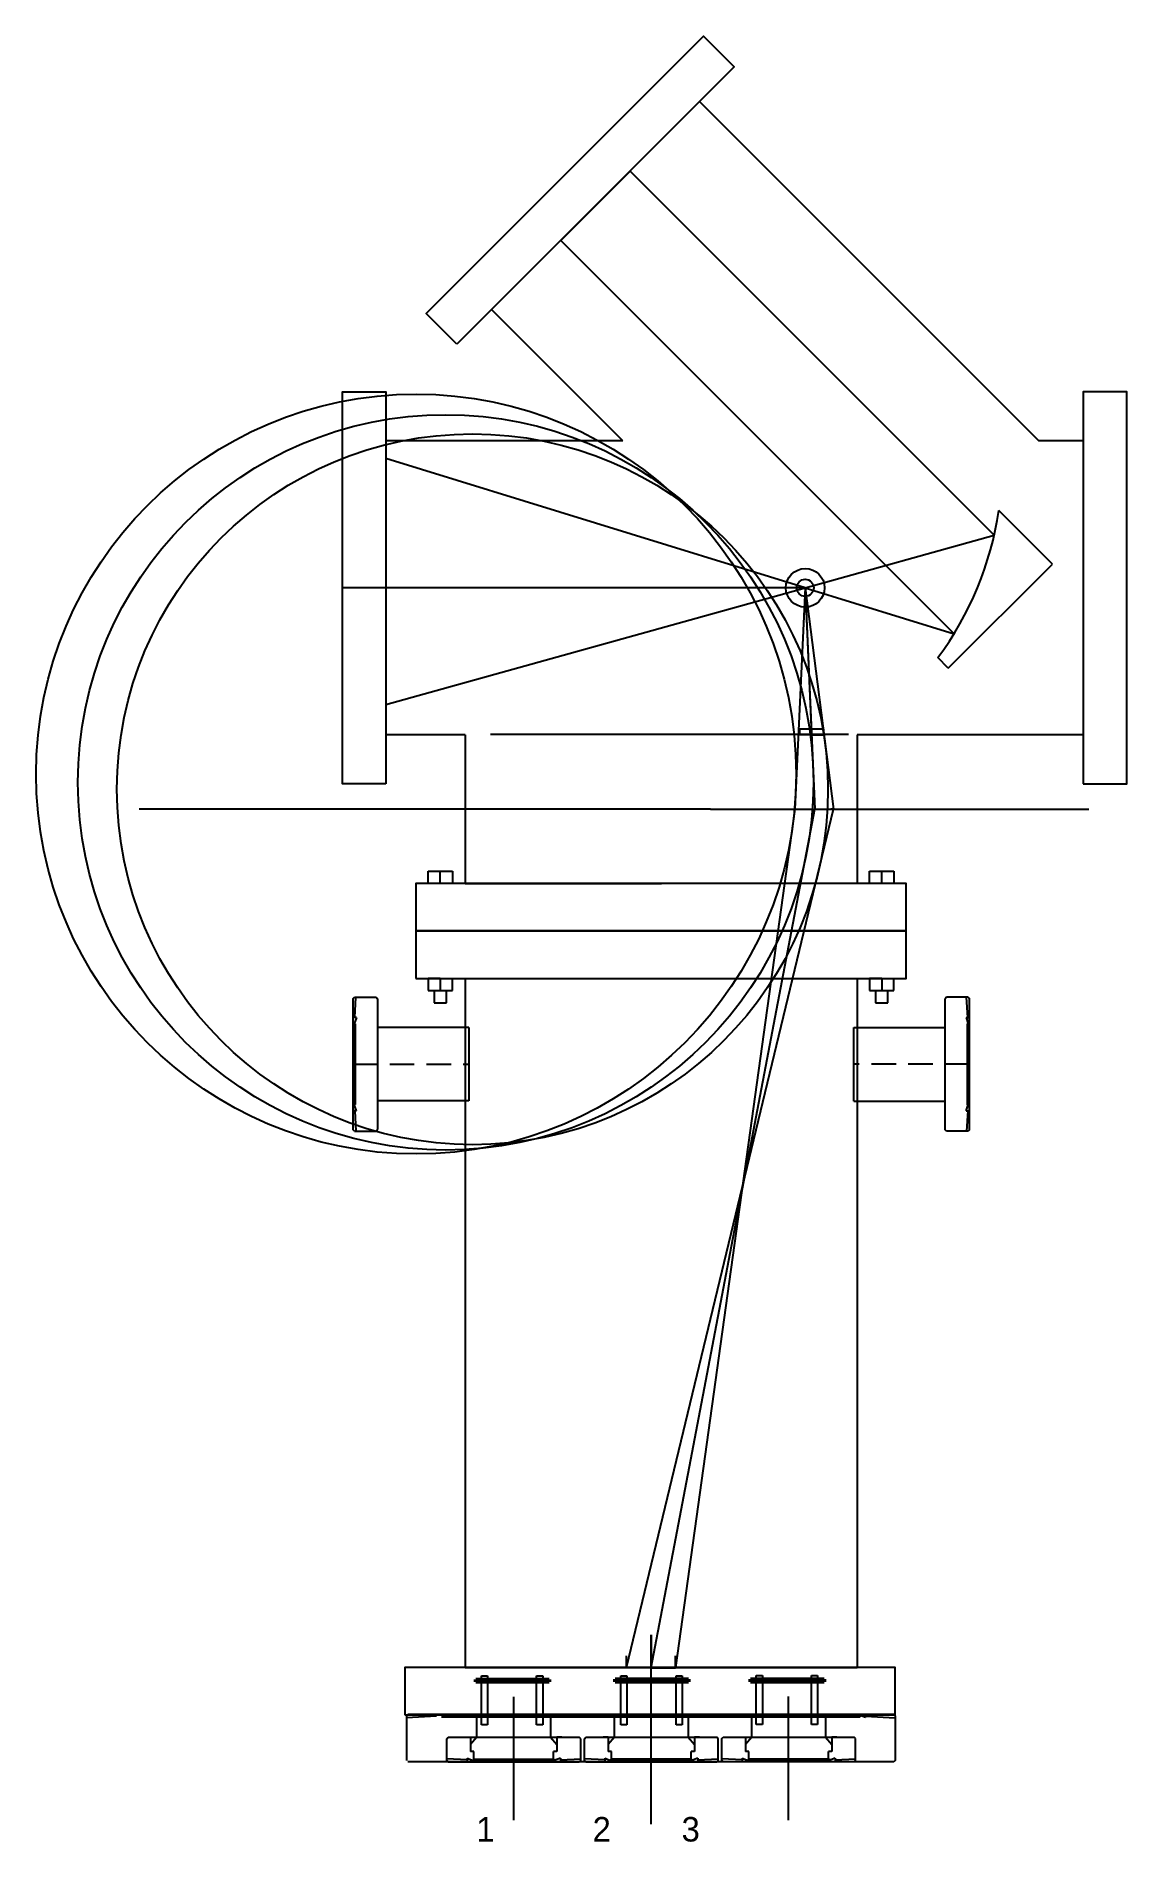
# Model space of a CAD drawing. Header units: inches. Extents: x 54.1 to 76.4, y 7.6 to 44.5.
import ezdxf

# ---------------------------------------------------------------- set-up
doc = ezdxf.new("R2010")
doc.units = ezdxf.units.IN
doc.header["$MEASUREMENT"] = 0
doc.linetypes.add('DASHED', pattern=[0.75, 0.5, -0.25])
doc.linetypes.add('DOT', pattern=[0.25, 0, -0.25])
doc.layers.add('3INCH', color=92, linetype='Continuous')

# ---------------------------------------------------------------- blocks, each defined once
blk = doc.blocks.new('0001')
at = {"color": 7, "linetype": 'Continuous'}
for p, q in [((29.169, 16.877), (29.199, 16.907)), ((29.169, 16.007), (29.169, 16.877)), ((29.199, 16.907), (39.109, 16.907)), ((39.139, 16.007), (39.139, 16.877)), ((29.779, 15.975), (29.169, 16.007)), ((29.169, 15.967), (29.169, 16.007)), ((29.199, 15.937), (29.169, 15.967)), ((29.199, 15.937), (39.109, 15.937)), ((29.779, 16.001), (29.884, 15.963)), ((29.779, 16.001), (29.779, 15.975)), ((29.779, 15.975), (29.779, 15.937)), ((38.424, 15.987), (29.884, 15.987)), ((29.884, 15.987), (29.884, 15.963)), ((38.424, 15.963), (29.884, 15.963)), ((38.529, 15.975), (39.139, 16.007)), ((39.139, 15.967), (39.109, 15.937)), ((39.139, 15.967), (39.139, 16.007))]:
    blk.add_line(p, q, dxfattribs=at)
blk = doc.blocks.new('A$C5B9C110C')
at = {"color": 7, "linetype": 'Continuous'}
for p, q in [((0, 2.7), (0, 0.03)), ((0.03, 2.73), (0.06, 2.73)), ((0.038, 2.316), (0.06, 2.73)), ((0.06, 2.73), (0.47, 2.73)), ((0.47, 2.73), (0.5, 2.7)), ((0.5, 2.7), (0.5, 0.03)), ((0.038, 2.315), (0, 2.315)), ((0.072, 2.316), (0.026, 2.19)), ((0.072, 2.316), (0.038, 2.316)), ((0.026, 0.54), (0.026, 2.19)), ((0.05, 2.19), (0.026, 2.19)), ((0.05, 0.54), (0.05, 2.19)), ((0.05, 2.177), (0.209, 2.177)), ((0.038, 0.415), (0, 0.415)), ((0.05, 0.54), (0.026, 0.54)), ((0.072, 0.414), (0.026, 0.54)), ((0.072, 0.414), (0.038, 0.414)), ((0.038, 0.414), (0.06, 0)), ((0.05, 0.552), (0.209, 0.552)), ((0.47, 0.485), (0.209, 0.485)), ((0.03, 0), (0.06, 0)), ((0.47, 0), (0.5, 0.03)), ((0.06, 0), (0.47, 0))]:
    blk.add_line(p, q, dxfattribs=at)
at = {"color": 2, "linetype": 'Continuous'}
for p, q in [((0.06, 2.727), (0.063, 2.73)), ((0.032, 0.525), (0.047, 0.54)), ((0.05, 0.543), (0.059, 0.552))]:
    blk.add_line(p, q, dxfattribs=at)
at = {"color": 0}
for p, q in [((0.5, 2.245), (0.209, 2.245)), ((0.209, 2.177), (0.209, 2.245)), ((0.209, 0.485), (0.209, 0.552)), ((0.5, 0.485), (0.209, 0.485))]:
    blk.add_line(p, q, dxfattribs=at)
at = {"color": 7, "linetype": 'Continuous'}
for points in [[(0, 2.7), (0.01, 2.71), (0.02, 2.72), (0.03, 2.73)], [(0.03, 0), (0.02, 0.01), (0.01, 0.02), (0, 0.03)]]:
    blk.add_spline(points, degree=3, dxfattribs=at)
blk = doc.blocks.new('002')
at = {"color": 0}
blk.add_line((10.795, 7.264), (10.795, 4.745), dxfattribs=at)
at = {"color": 0, "rotation": 270}
blk.add_blockref('A$C5B9C110C', (9.43, 6.071), dxfattribs=at)
blk = doc.blocks.new('275')
at = {"color": 0}
for p, q in [((18.48, 6.235), (18.48, 6.385)), ((18.61, 6.235), (18.48, 6.385)), ((20.11, 6.235), (20.24, 6.385)), ((18.61, 5.767), (18.61, 6.235)), ((20.11, 6.235), (20.11, 5.767))]:
    blk.add_line(p, q, dxfattribs=at)
at = {"color": 0, "linetype": 'DOT'}
blk.add_line((18.38, 6.235), (18.48, 6.235), dxfattribs=at)
at = {"color": 0}
blk.add_blockref('002', (8.565, 0.664), dxfattribs=at)
blk = doc.blocks.new('rod')
at = {"color": 0, "linetype": 'ByBlock'}
for p, q in [((15.52, 5.476), (15.644, 5.476)), ((15.52, 4.476), (15.52, 5.476)), ((15.644, 5.476), (15.644, 4.476)), ((15.644, 4.476), (15.52, 4.476))]:
    blk.add_line(p, q, dxfattribs=at)
blk = doc.blocks.new('Grid')
at = {"color": 0, "linetype": 'ByBlock', "lineweight": 53}
for p, q in [((21.53, 5.11), (23.03, 5.11)), ((21.53, 5.06), (21.53, 5.11)), ((23.03, 5.06), (21.53, 5.06)), ((23.03, 5.11), (23.03, 5.06))]:
    blk.add_line(p, q, dxfattribs=at)
at = {"color": 0, "linetype": 'ByBlock'}
for name, p in [('275', (2.895, 0.004)), ('rod', (6.144, 0.509)), ('rod', (7.271, 0.509))]:
    blk.add_blockref(name, p, dxfattribs=at)
blk = doc.blocks.new('01')
at = {"color": 0, "linetype": 'ByBlock'}
for p, q in [((-34.268, -17.596), (-34.268, -20.282)), ((-35.152, -19.368), (-35.252, -19.368)), ((-33.392, -19.368), (-33.292, -19.368)), ((-33.292, -19.368), (-33.392, -19.368))]:
    blk.add_line(p, q, dxfattribs=at)
at = {"color": 0, "linetype": 'DASHED'}
blk.add_line((-35.152, -19.368), (-35.252, -19.368), dxfattribs=at)
blk.add_line((-35.152, -19.368), (-35.252, -19.368), dxfattribs=at)
at = {"color": 0, "linetype": 'DOT'}
for p, q in [((-35.152, -19.368), (-35.252, -19.368)), ((-33.392, -19.368), (-33.292, -19.368))]:
    blk.add_line(p, q, dxfattribs=at)
at = {"color": 0}
blk.add_line((-33.392, -19.368), (-33.292, -19.368), dxfattribs=at)
at = {"color": 0, "linetype": 'ByBlock', "lineweight": 53}
for p, q in [((-35.034, -20.499), (-33.534, -20.499)), ((-35.034, -20.549), (-35.034, -20.499)), ((-33.534, -20.549), (-35.034, -20.549)), ((-33.534, -20.499), (-33.534, -20.549))]:
    blk.add_line(p, q, dxfattribs=at)
at = {"color": 0, "linetype": 'DOT', "flags": 128}
blk.add_lwpolyline([(-35.252, -19.368), (-35.152, -19.368)], dxfattribs=at)
for p in [(-59.328, -25.609), (-53.722, -25.605)]:
    blk.add_blockref('Grid', p)
at = {"color": 0, "linetype": 'ByBlock'}
for name, p in [('275', (-53.632, -25.602)), ('rod', (-50.423, -25.093)), ('rod', (-49.296, -25.093))]:
    blk.add_blockref(name, p, dxfattribs=at)
at = {"color": 5}
blk.add_blockref('0001', (-68.417, -35.771), dxfattribs=at)
blk = doc.blocks.new('2.75_side')
at = {"color": 7, "linetype": 'Continuous'}
for p, q in [((73.85, 25.988), (73.85, 23.319)), ((73.88, 26.019), (73.909, 26.019)), ((73.888, 25.605), (73.91, 26.019)), ((73.91, 26.019), (74.32, 26.019)), ((74.32, 26.019), (74.35, 25.989)), ((74.35, 25.989), (74.35, 23.319)), ((73.888, 25.604), (73.85, 25.604)), ((73.922, 25.605), (73.876, 25.479)), ((73.876, 23.829), (73.876, 25.479)), ((73.9, 25.479), (73.876, 25.479)), ((73.922, 25.605), (73.888, 25.605)), ((73.9, 23.829), (73.9, 25.479)), ((73.888, 23.703), (73.85, 23.703)), ((73.9, 23.829), (73.876, 23.829)), ((73.922, 23.703), (73.876, 23.829)), ((73.922, 23.703), (73.888, 23.703)), ((73.888, 23.703), (73.91, 23.289)), ((73.88, 23.289), (73.909, 23.289)), ((73.91, 23.289), (74.32, 23.289)), ((74.32, 23.289), (74.35, 23.319))]:
    blk.add_line(p, q, dxfattribs=at)
at = {"color": 2, "linetype": 'Continuous'}
for p, q in [((73.909, 26.016), (73.913, 26.019)), ((73.881, 23.814), (73.897, 23.829))]:
    blk.add_line(p, q, dxfattribs=at)
at = {"color": 0}
for p, q in [((76.21, 25.404), (74.35, 25.404)), ((76.21, 25.404), (76.21, 23.904)), ((76.21, 23.904), (74.35, 23.904))]:
    blk.add_line(p, q, dxfattribs=at)
at = {"linetype": 'DASHED'}
blk.add_line((73.85, 24.654), (76.21, 24.654), dxfattribs=at)
at = {"color": 7, "linetype": 'Continuous'}
for points in [[(73.85, 25.988), (73.86, 25.998), (73.87, 26.008), (73.88, 26.019)], [(73.88, 23.289), (73.87, 23.299), (73.86, 23.309), (73.85, 23.319)]]:
    blk.add_spline(points, degree=3, dxfattribs=at)

msp = doc.modelspace()

# ---------------------------------------------------------------- linework, layer by layer
at = {"color": 1}
for p, q in [((66.256, 41.712), (64.841, 40.298)), ((66.256, 41.712), (64.841, 40.298)), ((73.683, 34.285), (66.256, 41.712)), ((72.862, 32.275), (64.841, 40.298)), ((61.277, 35.85), (61.277, 30.831)), ((69.827, 33.212), (61.277, 35.85)), ((69.827, 33.212), (73.683, 34.285)), ((61.277, 30.831), (69.827, 33.212)), ((69.827, 33.212), (72.862, 32.275)), ((69.827, 33.212), (70.401, 28.697)), ((66.184, 11.19), (70.401, 28.697)), ((70.401, 28.697), (70.351, 28.697))]:
    msp.add_line(p, q, dxfattribs=at)
for p, q in [((74.867, 33.697), (73.778, 34.786)), ((72.745, 31.576), (74.867, 33.697)), ((69.827, 33.212), (60.387, 33.212)), ((65.827, 33.212), (65.827, 33.212)), ((72.745, 31.576), (72.533, 31.788)), ((67.894, 28.697), (56.243, 28.697)), ((67.894, 28.697), (75.614, 28.697)), ((62.134, 27.182), (62.134, 27.432)), ((62.134, 27.432), (62.634, 27.432)), ((62.384, 27.182), (62.384, 27.432)), ((62.634, 27.432), (62.634, 27.182)), ((71.137, 27.182), (71.137, 27.432)), ((71.137, 27.432), (71.637, 27.432)), ((71.387, 27.182), (71.387, 27.432)), ((71.637, 27.432), (71.637, 27.182)), ((62.894, 27.182), (66.894, 27.182)), ((71.637, 27.182), (71.387, 27.182)), ((61.884, 25.244), (62.384, 25.244)), ((62.384, 25.245), (62.134, 25.245)), ((62.134, 25.245), (62.134, 24.995)), ((62.134, 25.245), (62.634, 25.245)), ((62.384, 25.245), (62.384, 24.995)), ((62.634, 24.995), (62.634, 25.245)), ((62.894, 25.244), (62.894, 24.494)), ((70.887, 25.244), (71.387, 25.244)), ((70.887, 25.244), (70.887, 24.494)), ((71.387, 25.244), (71.137, 25.244)), ((71.137, 25.244), (71.137, 24.994)), ((71.137, 25.244), (71.637, 25.244)), ((71.387, 25.244), (71.387, 24.994)), ((71.637, 24.994), (71.637, 25.244)), ((62.134, 24.995), (62.634, 24.995)), ((62.134, 24.995), (62.259, 24.995)), ((62.259, 24.995), (62.259, 24.745)), ((62.259, 24.745), (62.509, 24.745)), ((62.509, 24.745), (62.509, 24.995)), ((71.137, 24.994), (71.637, 24.994)), ((71.137, 24.994), (71.262, 24.994)), ((71.262, 24.994), (71.262, 24.744)), ((71.262, 24.744), (71.512, 24.744)), ((71.512, 24.744), (71.512, 24.994))]:
    msp.add_line(p, q)
at = {"color": 3}
for p, q in [((69.827, 33.212), (69.617, 28.697)), ((69.617, 28.697), (67.184, 11.19))]:
    msp.add_line(p, q, dxfattribs=at)
at = {"color": 0}
for p, q in [((69.827, 33.212), (69.958, 30.214)), ((69.827, 33.212), (70.024, 28.697)), ((70.711, 30.218), (63.411, 30.218)), ((70.711, 30.218), (66.211, 30.218)), ((66.684, 11.19), (70.024, 28.697)), ((62.894, 25.244), (62.894, 11.182)), ((70.887, 25.244), (70.887, 11.182)), ((70.887, 11.182), (62.894, 11.182))]:
    msp.add_line(p, q, dxfattribs=at)
at = {"color": 6}
for p, q in [((70.208, 30.33), (69.708, 30.33)), ((69.708, 30.33), (69.708, 30.218)), ((69.708, 30.218), (70.208, 30.218)), ((69.958, 30.214), (70.208, 30.214)), ((70.208, 30.214), (70.208, 30.33)), ((66.684, 10.68), (66.684, 11.852)), ((66.684, 11.852), (66.684, 11.182)), ((66.184, 11.19), (66.184, 11.427)), ((67.184, 11.182), (67.184, 11.427)), ((66.684, 11.19), (66.184, 11.19)), ((66.684, 11.182), (67.184, 11.182))]:
    msp.add_line(p, q, dxfattribs=at)
at = {"color": 3}
msp.add_circle((61.892, 29.412), 7.75, dxfattribs=at)
at = {"color": 0}
msp.add_circle((62.493, 29.243), 7.5, dxfattribs=at)
at = {"color": 1}
msp.add_circle((63.041, 29.102), 7.25, dxfattribs=at)
for radius in [0.394, 0.175]:
    msp.add_circle((69.827, 33.212), radius)
at = {"color": 0}
msp.add_arc((67.132, 35.787), 6.72, 323.4809, 351.433, dxfattribs=at)
at = {"layer": '3INCH', "color": 0}
for p, q in [((67.673, 43.13), (74.591, 36.212)), ((66.106, 36.212), (63.43, 38.887)), ((66.106, 36.212), (61.284, 36.212)), ((75.497, 36.212), (74.591, 36.212)), ((62.894, 30.212), (61.277, 30.212)), ((62.894, 30.212), (62.894, 27.182)), ((70.887, 30.212), (70.887, 27.182)), ((75.497, 30.212), (70.887, 30.212))]:
    msp.add_line(p, q, dxfattribs=at)
for points in [[(62.723, 38.18), (62.094, 38.809), (67.751, 44.466), (68.38, 43.837)], [(61.277, 29.212), (60.387, 29.212), (60.387, 37.212), (61.277, 37.212)], [(75.497, 29.212), (76.387, 29.212), (76.387, 37.212), (75.497, 37.212)], [(61.887, 26.212), (71.887, 26.212), (71.887, 27.182), (61.887, 27.182)], [(61.884, 25.244), (71.884, 25.244), (71.884, 26.214), (61.884, 26.214)], [(61.662, 10.22), (71.662, 10.22), (71.662, 11.19), (61.662, 11.19)]]:
    msp.add_lwpolyline(points, close=True, dxfattribs=at)

# ---------------------------------------------------------------- block references
msp.add_blockref('2.75_side', (-13.246, -1.159))
at = {"rotation": 180}
msp.add_blockref('2.75_side', (147.029, 48.147), dxfattribs=at)
at = {"color": 0, "rotation": 180}
msp.add_blockref('01', (32.416, -9.603), dxfattribs=at)

# ---------------------------------------------------------------- texts
at = {"color": 6, "insert": (62.934, 8.137), "char_height": 0.5, "width": 8.46939, "attachment_point": 1}
msp.add_mtext('{\\C1; 1^I   2^I  3}', dxfattribs=at)

doc.saveas('drawing.dxf')
